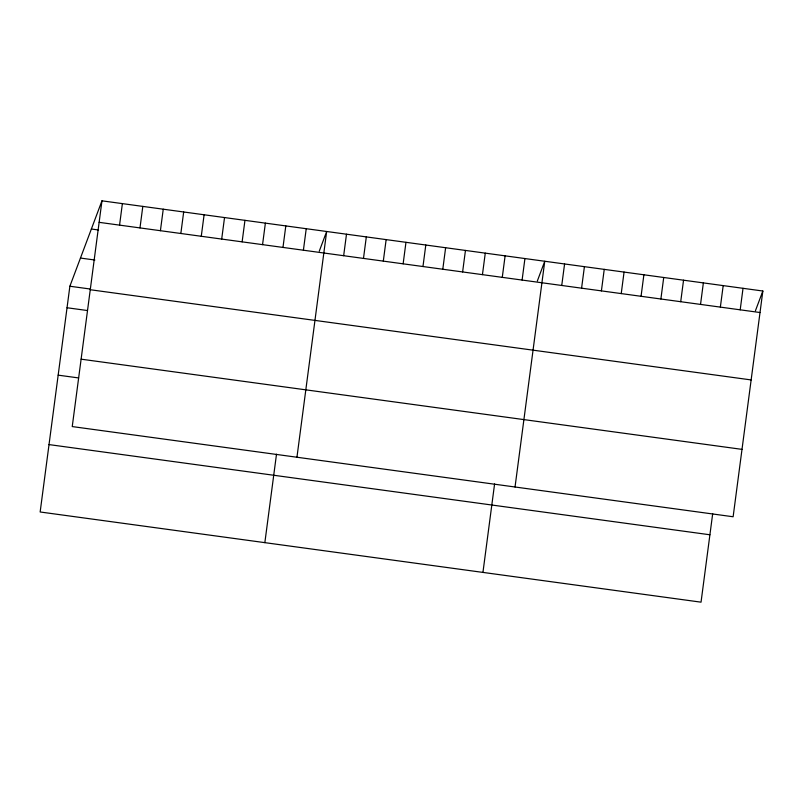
<?xml version="1.0" encoding="UTF-8"?>
<svg xmlns="http://www.w3.org/2000/svg" width="803" height="803" viewBox="0 0 803 803"><rect width="100%" height="100%" fill="white"/><g stroke="black" fill="none" stroke-linecap="round" stroke-linejoin="round"><path stroke-width="1.2" d="M101.961 200.83L72.24 426.574L733.129 516.761L762.85 291.017L101.961 200.83L69.871 286.239L40.15 511.983L701.039 602.17L712.683 513.699M119.557 225.131L122.387 203.611M139.983 227.911L142.814 206.401M160.409 230.702L163.25 209.192M180.846 233.492L183.676 211.972M201.272 236.283L204.103 214.762M221.698 239.063L224.529 217.553M242.125 241.854L244.955 220.343M262.551 244.644L265.381 223.124M282.977 247.424L285.808 225.914M264.849 542.647L276.503 454.177M303.404 250.215L306.234 228.704M296.949 457.238L326.66 231.495L319.253 251.219M343.664 255.705L346.494 234.195M363.488 258.415L366.319 236.905M383.312 261.126L386.143 239.605M403.136 263.826L405.967 242.315M422.97 266.536L425.801 245.015M442.794 269.236L445.625 247.725M462.618 271.946L465.449 250.436M482.442 274.646L485.273 253.136M502.276 277.356L505.107 255.846M482.944 572.409L494.588 483.938M522.101 280.056L524.931 258.546M515.034 486.999L544.755 261.256L537.348 280.98M561.749 285.477L564.579 263.956M581.583 288.177L584.413 266.666M601.407 290.887L604.237 269.366M621.231 293.587L624.061 272.076M641.055 296.297L643.886 274.787M660.889 298.997L663.72 277.487M680.713 301.707L683.544 280.197M700.537 304.417L703.368 282.897M720.361 307.117L723.192 285.607M740.195 309.828L743.026 288.307M755.432 310.751L762.85 291.017M99.13 222.341L760.019 312.528M91.371 229.016L98.578 229.999M80.461 258.054L94.884 260.021M69.871 286.239L90.297 289.03M90.257 289.732L751.146 379.929M67.04 307.75L87.467 310.54M81.113 359.172L742.002 449.369M58.167 375.152L78.594 377.932M49.023 444.591L709.912 534.778"/></g></svg>
